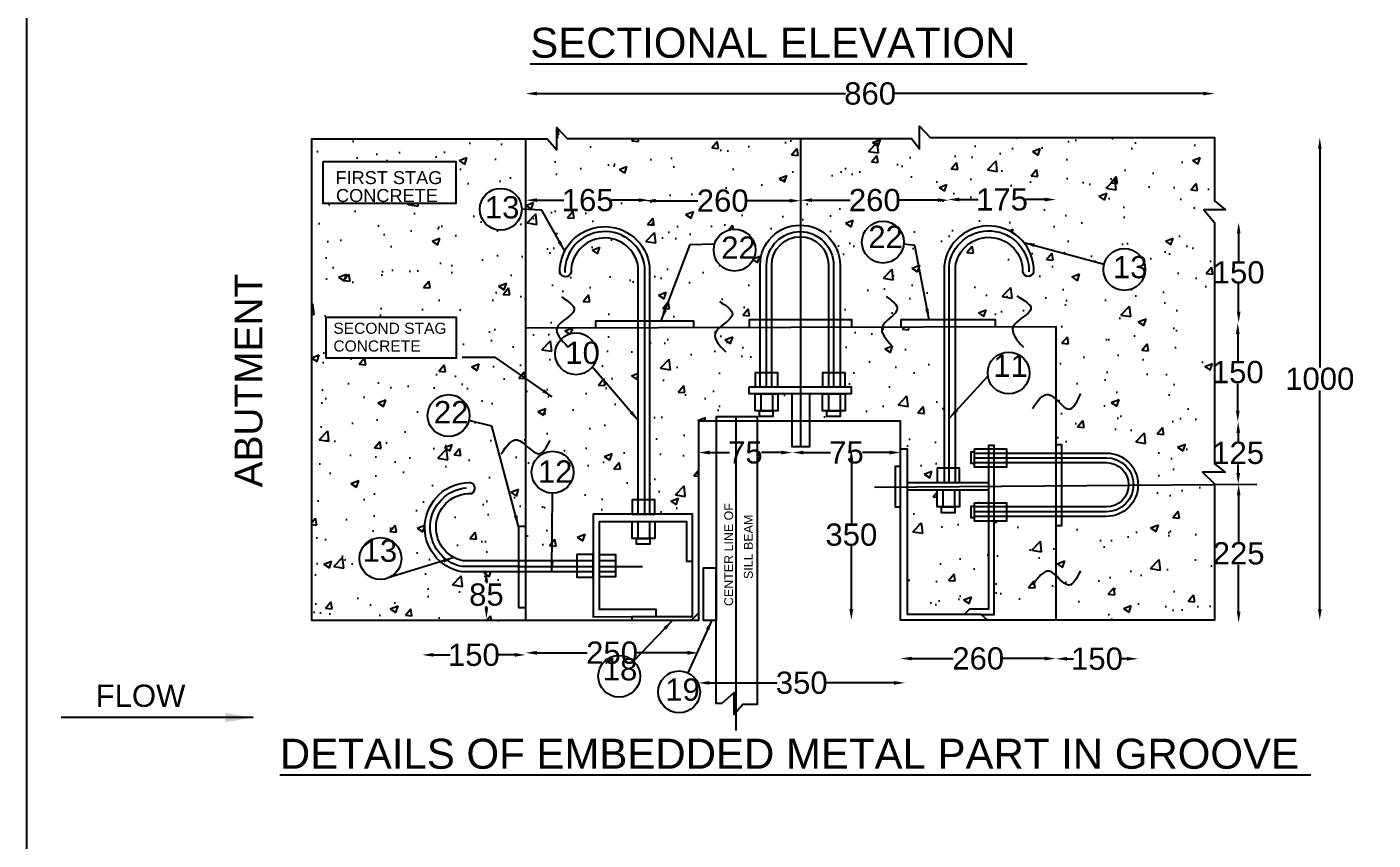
# Model space of a CAD drawing. Header units: inches. Extents: x 4075 to 8926, y 383 to 3428.
# Drawn here: x 4075 to 5284, y 1114 to 1845 of the extents above; entities that cross this region are included whole.
import ezdxf

# ---------------------------------------------------------------- set-up
doc = ezdxf.new("R2010")
doc.units = ezdxf.units.IN
doc.header["$MEASUREMENT"] = 0
doc.layers.add('DIMENSIONS', color=7, linetype='Continuous')
doc.styles.get("Standard").update_dxf_attribs({"font": 'arial.ttf', "height": 20})
doc.dimstyles.get("Standard").update_dxf_attribs({"dimtxt": 20, "dimasz": 10, "dimexe": 0.18, "dimexo": 0.0625, "dimgap": 0.09, "dimtad": 0, "dimtih": 1, "dimtoh": 1, "dimdec": 4, "dimzin": 0, "dimdsep": 46, "dimtxsty": 'Standard', "dimcen": 0.09, "dimse1": 1, "dimse2": 1, "dimadec": 0, "dimazin": 0, "dimtfac": 1, "dimtdec": 4, "dimtofl": 0, "dimtmove": 0, "dimatfit": 3, "dimfxl": 1, "dimtolj": 1, "dimtzin": 0, "dimarcsym": 0})

# ---------------------------------------------------------------- blocks, each defined once
blk = doc.blocks.new('*D44')
at = {"layer": 'Defpoints', "color": 0, "transparency": 16777216}
for p in [(5142, 1784.7), (4523, 1743.9), (5142, 1745.1)]:
    blk.add_point(p, dxfattribs=at)
at = {"layer": 'DIMENSIONS', "color": 0, "lineweight": -2, "transparency": 16777216}
for p, q in [((4533, 1784.7), (4810.3, 1784.7)), ((5132, 1784.7), (4854.7, 1784.7))]:
    blk.add_line(p, q, dxfattribs=at)
at = {"layer": 'DIMENSIONS', "color": 0, "transparency": 16777216}
for points in [[(4533, 1786.4), (4533, 1783.1), (4523, 1784.7)], [(5132, 1786.4), (5132, 1783.1), (5142, 1784.7)]]:
    blk.add_solid(points, dxfattribs=at)
at = {"layer": 'DIMENSIONS', "color": 0, "transparency": 16777216, "insert": (4832.5, 1784.7), "char_height": 20, "attachment_point": 5}
blk.add_mtext('\\A1;860', dxfattribs=at)
blk = doc.blocks.new('*D45')
at = {"layer": 'Defpoints', "color": 0, "transparency": 16777216}
for p in [(5142, 1745.1), (5142, 1311.4), (5236.5, 1311.4)]:
    blk.add_point(p, dxfattribs=at)
at = {"layer": 'DIMENSIONS', "color": 0, "lineweight": -2, "transparency": 16777216}
for p, q in [((5236.5, 1735.1), (5236.5, 1538.6)), ((5236.5, 1321.4), (5236.5, 1518))]:
    blk.add_line(p, q, dxfattribs=at)
at = {"layer": 'DIMENSIONS', "color": 0, "transparency": 16777216}
for points in [[(5234.9, 1735.1), (5238.2, 1735.1), (5236.5, 1745.1)], [(5234.9, 1321.4), (5238.2, 1321.4), (5236.5, 1311.4)]]:
    blk.add_solid(points, dxfattribs=at)
at = {"layer": 'DIMENSIONS', "color": 0, "transparency": 16777216, "insert": (5236.5, 1528.3), "char_height": 20, "attachment_point": 5}
blk.add_mtext('\\A1;1000', dxfattribs=at)
blk = doc.blocks.new('*D46')
at = {"layer": 'Defpoints', "color": 0, "transparency": 16777216}
for p in [(5142, 1669), (5142, 1578.7), (5163.6, 1578.7)]:
    blk.add_point(p, dxfattribs=at)
at = {"layer": 'DIMENSIONS', "color": 0, "lineweight": -2, "transparency": 16777216}
for p, q in [((5163.6, 1659), (5163.6, 1634.2)), ((5163.6, 1588.7), (5163.6, 1613.6))]:
    blk.add_line(p, q, dxfattribs=at)
at = {"layer": 'DIMENSIONS', "color": 0, "transparency": 16777216}
for points in [[(5162, 1659), (5165.3, 1659), (5163.6, 1669)], [(5162, 1588.7), (5165.3, 1588.7), (5163.6, 1578.7)]]:
    blk.add_solid(points, dxfattribs=at)
at = {"layer": 'DIMENSIONS', "color": 0, "transparency": 16777216, "insert": (5163.6, 1623.9), "char_height": 20, "attachment_point": 5}
blk.add_mtext('\\A1;150', dxfattribs=at)
blk = doc.blocks.new('*D47')
at = {"layer": 'Defpoints', "color": 0, "transparency": 16777216}
for p in [(5142, 1578.7), (5142, 1489.8), (5162.8, 1489.8)]:
    blk.add_point(p, dxfattribs=at)
at = {"layer": 'DIMENSIONS', "color": 0, "lineweight": -2, "transparency": 16777216}
for p, q in [((5162.8, 1568.7), (5162.8, 1544.6)), ((5162.8, 1499.8), (5162.8, 1524))]:
    blk.add_line(p, q, dxfattribs=at)
at = {"layer": 'DIMENSIONS', "color": 0, "transparency": 16777216}
for points in [[(5161.1, 1568.7), (5164.5, 1568.7), (5162.8, 1578.7)], [(5161.1, 1499.8), (5164.5, 1499.8), (5162.8, 1489.8)]]:
    blk.add_solid(points, dxfattribs=at)
at = {"layer": 'DIMENSIONS', "color": 0, "transparency": 16777216, "insert": (5162.8, 1534.3), "char_height": 20, "attachment_point": 5}
blk.add_mtext('\\A1;150', dxfattribs=at)
blk = doc.blocks.new('*D48')
at = {"layer": 'Defpoints', "color": 0, "transparency": 16777216}
for p in [(5162.8, 1489.8), (5163.2, 1433.6), (5163.2, 1433.6)]:
    blk.add_point(p, dxfattribs=at)
at = {"layer": 'DIMENSIONS', "color": 0, "lineweight": -2, "transparency": 16777216}
for p, q in [((5163.2, 1479.8), (5163.2, 1472)), ((5163.2, 1443.6), (5163.2, 1451.4))]:
    blk.add_line(p, q, dxfattribs=at)
at = {"layer": 'DIMENSIONS', "color": 0, "transparency": 16777216}
for points in [[(5161.6, 1479.8), (5164.9, 1479.8), (5163.2, 1489.8)], [(5161.6, 1443.6), (5164.9, 1443.6), (5163.2, 1433.6)]]:
    blk.add_solid(points, dxfattribs=at)
at = {"layer": 'DIMENSIONS', "color": 0, "transparency": 16777216, "insert": (5163.2, 1461.7), "char_height": 20, "attachment_point": 5}
blk.add_mtext('\\A1;125', dxfattribs=at)
blk = doc.blocks.new('*D49')
at = {"layer": 'Defpoints', "color": 0, "transparency": 16777216}
for p in [(5163.2, 1433.6), (5163.2, 1309.1), (5163.6, 1309.1)]:
    blk.add_point(p, dxfattribs=at)
at = {"layer": 'DIMENSIONS', "color": 0, "lineweight": -2, "transparency": 16777216}
for p, q in [((5163.6, 1423.6), (5163.6, 1381.7)), ((5163.6, 1319.1), (5163.6, 1361.1))]:
    blk.add_line(p, q, dxfattribs=at)
at = {"layer": 'DIMENSIONS', "color": 0, "transparency": 16777216}
for points in [[(5162, 1423.6), (5165.3, 1423.6), (5163.6, 1433.6)], [(5162, 1319.1), (5165.3, 1319.1), (5163.6, 1309.1)]]:
    blk.add_solid(points, dxfattribs=at)
at = {"layer": 'DIMENSIONS', "color": 0, "transparency": 16777216, "insert": (5163.6, 1371.4), "char_height": 20, "attachment_point": 5}
blk.add_mtext('\\A1;225', dxfattribs=at)
blk = doc.blocks.new('*D50')
at = {"layer": 'Defpoints', "color": 0, "transparency": 16777216}
for p in [(4859.8, 1311.4), (4999.4, 1311.4), (4999.4, 1276.9)]:
    blk.add_point(p, dxfattribs=at)
at = {"layer": 'DIMENSIONS', "color": 0, "lineweight": -2, "transparency": 16777216}
for p, q in [((4869.8, 1276.9), (4907.2, 1276.9)), ((4989.4, 1276.9), (4951.9, 1276.9))]:
    blk.add_line(p, q, dxfattribs=at)
at = {"layer": 'DIMENSIONS', "color": 0, "transparency": 16777216}
for points in [[(4869.8, 1278.6), (4869.8, 1275.3), (4859.8, 1276.9)], [(4989.4, 1278.6), (4989.4, 1275.3), (4999.4, 1276.9)]]:
    blk.add_solid(points, dxfattribs=at)
at = {"layer": 'DIMENSIONS', "color": 0, "transparency": 16777216, "insert": (4929.6, 1276.9), "char_height": 20, "attachment_point": 5}
blk.add_mtext('\\A1;260', dxfattribs=at)
blk = doc.blocks.new('*D51')
at = {"layer": 'Defpoints', "color": 0, "transparency": 16777216}
for p in [(4999.4, 1433.1), (5073.3, 1433.1), (4999.4, 1276.7)]:
    blk.add_point(p, dxfattribs=at)
at = {"layer": 'DIMENSIONS', "color": 0, "lineweight": -2, "transparency": 16777216}
for p, q in [((5009.4, 1276.7), (5015.1, 1276.7)), ((5063.3, 1276.7), (5057.5, 1276.7))]:
    blk.add_line(p, q, dxfattribs=at)
at = {"layer": 'DIMENSIONS', "color": 0, "transparency": 16777216}
for points in [[(5009.4, 1278.4), (5009.4, 1275.1), (4999.4, 1276.7)], [(5063.3, 1278.4), (5063.3, 1275.1), (5073.3, 1276.7)]]:
    blk.add_solid(points, dxfattribs=at)
at = {"layer": 'DIMENSIONS', "color": 0, "transparency": 16777216, "insert": (5036.3, 1276.7), "char_height": 20, "attachment_point": 5}
blk.add_mtext('\\A1;150', dxfattribs=at)
blk = doc.blocks.new('*D52')
at = {"layer": 'Defpoints', "color": 0, "transparency": 16777216}
for p in [(4866, 1465), (4815.6, 1311.4), (4859.8, 1311.4)]:
    blk.add_point(p, dxfattribs=at)
at = {"layer": 'DIMENSIONS', "color": 0, "lineweight": -2, "transparency": 16777216}
for p, q in [((4815.6, 1455), (4815.6, 1398.5)), ((4815.6, 1321.4), (4815.6, 1377.9))]:
    blk.add_line(p, q, dxfattribs=at)
at = {"layer": 'DIMENSIONS', "color": 0, "transparency": 16777216}
for points in [[(4813.9, 1455), (4817.3, 1455), (4815.6, 1465)], [(4813.9, 1321.4), (4817.3, 1321.4), (4815.6, 1311.4)]]:
    blk.add_solid(points, dxfattribs=at)
at = {"layer": 'DIMENSIONS', "color": 0, "transparency": 16777216, "insert": (4815.6, 1388.2), "char_height": 20, "attachment_point": 5}
blk.add_mtext('\\A1;350', dxfattribs=at)
blk = doc.blocks.new('*D53')
at = {"layer": 'Defpoints', "color": 0, "transparency": 16777216}
for p in [(4678, 1254.8), (4864, 1255.1), (4864, 1254.8)]:
    blk.add_point(p, dxfattribs=at)
at = {"layer": 'DIMENSIONS', "color": 0, "lineweight": -2, "transparency": 16777216}
for p, q in [((4688, 1255.1), (4748.8, 1255.1)), ((4854, 1255.1), (4793.1, 1255.1))]:
    blk.add_line(p, q, dxfattribs=at)
at = {"layer": 'DIMENSIONS', "color": 0, "transparency": 16777216}
for points in [[(4688, 1256.7), (4688, 1253.4), (4678, 1255.1)], [(4854, 1256.7), (4854, 1253.4), (4864, 1255.1)]]:
    blk.add_solid(points, dxfattribs=at)
at = {"layer": 'DIMENSIONS', "color": 0, "transparency": 16777216, "insert": (4771, 1255.1), "char_height": 20, "attachment_point": 5}
blk.add_mtext('\\A1;350', dxfattribs=at)
blk = doc.blocks.new('*D54')
at = {"layer": 'Defpoints', "color": 0, "transparency": 16777216}
for p in [(4429.9, 1311.1), (4523, 1311.1), (4523, 1280.2)]:
    blk.add_point(p, dxfattribs=at)
at = {"layer": 'DIMENSIONS', "color": 0, "lineweight": -2, "transparency": 16777216}
for p, q in [((4439.9, 1280.2), (4455.2, 1280.2)), ((4513, 1280.2), (4497.7, 1280.2))]:
    blk.add_line(p, q, dxfattribs=at)
at = {"layer": 'DIMENSIONS', "color": 0, "transparency": 16777216}
for points in [[(4439.9, 1281.9), (4439.9, 1278.6), (4429.9, 1280.2)], [(4513, 1281.9), (4513, 1278.6), (4523, 1280.2)]]:
    blk.add_solid(points, dxfattribs=at)
at = {"layer": 'DIMENSIONS', "color": 0, "transparency": 16777216, "insert": (4476.4, 1280.2), "char_height": 20, "attachment_point": 5}
blk.add_mtext('\\A1;150', dxfattribs=at)
blk = doc.blocks.new('*D55')
at = {"layer": 'Defpoints', "color": 0, "transparency": 16777216}
for p in [(4523, 1311.1), (4678.3, 1311.1), (4678.3, 1282.1)]:
    blk.add_point(p, dxfattribs=at)
at = {"layer": 'DIMENSIONS', "color": 0, "lineweight": -2, "transparency": 16777216}
for p, q in [((4533, 1282.1), (4578.3, 1282.1)), ((4668.3, 1282.1), (4622.9, 1282.1))]:
    blk.add_line(p, q, dxfattribs=at)
at = {"layer": 'DIMENSIONS', "color": 0, "transparency": 16777216}
for points in [[(4533, 1283.8), (4533, 1280.4), (4523, 1282.1)], [(4668.3, 1283.8), (4668.3, 1280.4), (4678.3, 1282.1)]]:
    blk.add_solid(points, dxfattribs=at)
at = {"layer": 'DIMENSIONS', "color": 0, "transparency": 16777216, "insert": (4600.6, 1282.1), "char_height": 20, "attachment_point": 5}
blk.add_mtext('\\A1;250', dxfattribs=at)
blk = doc.blocks.new('*D56')
at = {"layer": 'Defpoints', "color": 0, "transparency": 16777216}
for p in [(4678.3, 1480.1), (4762.6, 1480.1), (4762.6, 1462.1)]:
    blk.add_point(p, dxfattribs=at)
at = {"layer": 'DIMENSIONS', "color": 0, "lineweight": -2, "transparency": 16777216}
for p, q in [((4688.3, 1462.1), (4706, 1462.1)), ((4752.6, 1462.1), (4734.8, 1462.1))]:
    blk.add_line(p, q, dxfattribs=at)
at = {"layer": 'DIMENSIONS', "color": 0, "transparency": 16777216}
for points in [[(4688.3, 1463.8), (4688.3, 1460.4), (4678.3, 1462.1)], [(4752.6, 1463.8), (4752.6, 1460.4), (4762.6, 1462.1)]]:
    blk.add_solid(points, dxfattribs=at)
at = {"layer": 'DIMENSIONS', "color": 0, "transparency": 16777216, "insert": (4720.4, 1462.1), "char_height": 20, "attachment_point": 5}
blk.add_mtext('\\A1;75', dxfattribs=at)
blk = doc.blocks.new('*D57')
at = {"layer": 'Defpoints', "color": 0, "transparency": 16777216}
for p in [(4762.6, 1462.1), (4859.8, 1462.1), (4859.8, 1462.1)]:
    blk.add_point(p, dxfattribs=at)
at = {"layer": 'DIMENSIONS', "color": 0, "lineweight": -2, "transparency": 16777216}
for p, q in [((4772.6, 1462.1), (4796.8, 1462.1)), ((4849.8, 1462.1), (4825.6, 1462.1))]:
    blk.add_line(p, q, dxfattribs=at)
at = {"layer": 'DIMENSIONS', "color": 0, "transparency": 16777216}
for points in [[(4772.6, 1463.8), (4772.6, 1460.4), (4762.6, 1462.1)], [(4849.8, 1463.8), (4849.8, 1460.4), (4859.8, 1462.1)]]:
    blk.add_solid(points, dxfattribs=at)
at = {"layer": 'DIMENSIONS', "color": 0, "transparency": 16777216, "insert": (4811.2, 1462.1), "char_height": 20, "attachment_point": 5}
blk.add_mtext('\\A1;75', dxfattribs=at)
blk = doc.blocks.new('*D58')
at = {"layer": 'Defpoints', "color": 0, "transparency": 16777216}
for p in [(4634.4, 1688.9), (4523, 1574.3), (4634.4, 1580.6)]:
    blk.add_point(p, dxfattribs=at)
at = {"layer": 'DIMENSIONS', "color": 0, "lineweight": -2, "transparency": 16777216}
for p, q in [((4533, 1688.9), (4557.4, 1688.9)), ((4624.4, 1688.9), (4600, 1688.9))]:
    blk.add_line(p, q, dxfattribs=at)
at = {"layer": 'DIMENSIONS', "color": 0, "transparency": 16777216}
for points in [[(4533, 1690.6), (4533, 1687.3), (4523, 1688.9)], [(4624.4, 1690.6), (4624.4, 1687.3), (4634.4, 1688.9)]]:
    blk.add_solid(points, dxfattribs=at)
at = {"layer": 'DIMENSIONS', "color": 0, "transparency": 16777216, "insert": (4578.7, 1688.9), "char_height": 20, "attachment_point": 5}
blk.add_mtext('\\A1;165', dxfattribs=at)
blk = doc.blocks.new('*D59')
at = {"layer": 'Defpoints', "color": 0, "transparency": 16777216}
for p in [(4770.1, 1688.4), (4629.9, 1574.6), (4770.1, 1574.9)]:
    blk.add_point(p, dxfattribs=at)
at = {"layer": 'DIMENSIONS', "color": 0, "lineweight": -2, "transparency": 16777216}
for p, q in [((4639.9, 1688.4), (4677.7, 1688.4)), ((4760.1, 1688.4), (4722.3, 1688.4))]:
    blk.add_line(p, q, dxfattribs=at)
at = {"layer": 'DIMENSIONS', "color": 0, "transparency": 16777216}
for points in [[(4639.9, 1690.1), (4639.9, 1686.8), (4629.9, 1688.4)], [(4760.1, 1690.1), (4760.1, 1686.8), (4770.1, 1688.4)]]:
    blk.add_solid(points, dxfattribs=at)
at = {"layer": 'DIMENSIONS', "color": 0, "transparency": 16777216, "insert": (4700, 1688.4), "char_height": 20, "attachment_point": 5}
blk.add_mtext('\\A1;260', dxfattribs=at)
blk = doc.blocks.new('*D60')
at = {"layer": 'Defpoints', "color": 0, "transparency": 16777216}
for p in [(4903.4, 1688.9), (4770.1, 1574.9), (4903.4, 1574.9)]:
    blk.add_point(p, dxfattribs=at)
at = {"layer": 'DIMENSIONS', "color": 0, "lineweight": -2, "transparency": 16777216}
for p, q in [((4780.1, 1688.9), (4814.4, 1688.9)), ((4893.4, 1688.9), (4859.1, 1688.9))]:
    blk.add_line(p, q, dxfattribs=at)
at = {"layer": 'DIMENSIONS', "color": 0, "transparency": 16777216}
for points in [[(4780.1, 1690.6), (4780.1, 1687.3), (4770.1, 1688.9)], [(4893.4, 1690.6), (4893.4, 1687.3), (4903.4, 1688.9)]]:
    blk.add_solid(points, dxfattribs=at)
at = {"layer": 'DIMENSIONS', "color": 0, "transparency": 16777216, "insert": (4836.7, 1688.9), "char_height": 20, "attachment_point": 5}
blk.add_mtext('\\A1;260', dxfattribs=at)
blk = doc.blocks.new('*D61')
at = {"layer": 'Defpoints', "color": 0, "transparency": 16777216}
for p in [(4999.4, 1689.5), (4902.5, 1581.3), (4999.4, 1575.4)]:
    blk.add_point(p, dxfattribs=at)
at = {"layer": 'DIMENSIONS', "color": 0, "lineweight": -2, "transparency": 16777216}
for p, q in [((4912.5, 1689.5), (4929.6, 1689.5)), ((4989.4, 1689.5), (4972.3, 1689.5))]:
    blk.add_line(p, q, dxfattribs=at)
at = {"layer": 'DIMENSIONS', "color": 0, "transparency": 16777216}
for points in [[(4912.5, 1691.2), (4912.5, 1687.8), (4902.5, 1689.5)], [(4989.4, 1691.2), (4989.4, 1687.8), (4999.4, 1689.5)]]:
    blk.add_solid(points, dxfattribs=at)
at = {"layer": 'DIMENSIONS', "color": 0, "transparency": 16777216, "insert": (4951, 1689.5), "char_height": 20, "attachment_point": 5}
blk.add_mtext('\\A1;175', dxfattribs=at)
blk = doc.blocks.new('*D90')
at = {"layer": 'Defpoints', "color": 0, "transparency": 16777216}
for p in [(4497, 1355.6), (4487.7, 1312.9), (4497, 1312.9)]:
    blk.add_point(p, dxfattribs=at)
at = {"layer": 'DIMENSIONS', "color": 0, "lineweight": -2, "transparency": 16777216}
for p, q in [((4487.7, 1345.6), (4487.7, 1344.6)), ((4487.7, 1322.9), (4487.7, 1324))]:
    blk.add_line(p, q, dxfattribs=at)
at = {"layer": 'DIMENSIONS', "color": 0, "transparency": 16777216}
for points in [[(4486, 1345.6), (4489.3, 1345.6), (4487.7, 1355.6)], [(4486, 1322.9), (4489.3, 1322.9), (4487.7, 1312.9)]]:
    blk.add_solid(points, dxfattribs=at)
at = {"layer": 'DIMENSIONS', "color": 0, "transparency": 16777216, "insert": (4487.7, 1334.3), "char_height": 20, "attachment_point": 5}
blk.add_mtext('\\A1;85', dxfattribs=at)

msp = doc.modelspace()

# ---------------------------------------------------------------- hatches: boundary and pattern name
at = {"layer": 'DIMENSIONS'}
h = msp.add_hatch(dxfattribs=at)
h.set_pattern_fill('AR-CONC', color=0, scale=10, style=0)
h.set_pattern_definition([(50, (0, 0), (71.726, -6.2752), [7.5, -82.5]), (355, (0, 0), (-13.8751, 75.2192), [6, -66]), (100.4514, (5.98, -0.52), (57.8509, 68.94395), [6.374, -70.1142]), (46.1842, (0, 20), (106.7241, -16.5519), [11.25, -123.75]), (96.6356, (8.89, 18.62), (93.4663, 97.4118), [9.561, -105.1713]), (351.1842, (0, 20), (93.4662, 97.4119), [9, -99]), (21, (10, 15), (59.6907, -40.2619), [7.5, -82.5]), (326, (10, 15), (24.3315, 72.515), [6, -66]), (71.4514, (14.974, 11.645), (84.0223, 32.25305), [6.374, -70.1142]), (37.5, (0, 0), (1.21599, 33.28939), [0, -65.2, 0, -67, 0, -66.25]), (7.5, (0, 0), (26.30695, 39.44117), [0, -38.2, 0, -63.7, 0, -25.25]), (327.5, (-22.3, 0), (53.38224, -2.25549), [0, -25, 0, -78, 0, -103.5]), (317.5, (-32.3, 0), (58.3186, 10.0105), [0, -32.5, 0, -51.8, 0, -73.5])])
edge = h.paths.add_edge_path()
edge.add_line((4624.18942, 1574.56209), (4551.24155, 1574.39204))
edge.add_spline(control_points=[(4551.24155, 1574.39204), (4549.91843, 1571.13196), (4551.70305, 1567.58178), (4554.68383, 1563.91995)], knot_values=[38.6991976991, 38.6991976991, 38.6991976991, 38.6991976991, 51.053851467, 51.053851467, 51.053851467, 51.053851467], degree=3, periodic=0)
edge.add_arc((4568.21056, 1550.8544), 18.80641, 0, 135.99354189, ccw=False)
edge.add_arc((4568.21056, 1550.8544), 18.80641, -180, 0, ccw=False)
edge.add_arc((4568.21056, 1550.8544), 18.80641, 135.99354189, 180, ccw=False)
edge.add_spline(control_points=[(4554.68383, 1563.91995), (4551.70305, 1567.58178), (4549.91843, 1571.13196), (4551.24155, 1574.39204)], knot_values=[38.6991976991, 38.6991976991, 38.6991976991, 38.6991976991, 51.053851467, 51.053851467, 51.053851467, 51.053851467], degree=3, periodic=0)
edge.add_line((4551.24155, 1574.39204), (4522.97773, 1574.32616))
edge.add_line((4522.97773, 1574.32616), (4522.97773, 1364.89212))
edge.add_line((4522.97773, 1364.89212), (4569.03084, 1364.89212))
edge.add_line((4569.03084, 1364.89212), (4569.03084, 1370.5608))
edge.add_line((4569.03084, 1370.5608), (4583.56674, 1370.5608))
edge.add_line((4583.56674, 1370.5608), (4583.56674, 1406.85442))
edge.add_line((4583.56674, 1406.85442), (4618.72482, 1406.85442))
edge.add_line((4618.72482, 1406.85442), (4618.72482, 1419.64647))
edge.add_line((4618.72482, 1419.64647), (4624.18942, 1419.64647))
edge.add_line((4624.18942, 1419.64647), (4624.18942, 1574.56209))
h.paths.add_polyline_path([(4565.9206, 1444.39239, -1), (4528.30779, 1444.39239, -1)], flags=16)
h.paths.add_polyline_path([(4729.23657, 1514.92769), (4723.67101, 1514.92769), (4723.67101, 1521.02061), (4729.23657, 1521.02061), (4729.23657, 1533.81266), (4733.63711, 1533.81266), (4733.63711, 1574.81721), (4634.37382, 1574.58583), (4634.37382, 1419.64647), (4638.91343, 1419.64647), (4638.91343, 1406.85442), (4672.87276, 1406.85442), (4672.87276, 1314.86297), (4618.70678, 1314.86297), (4618.70678, 1311.08836), (4678.25626, 1311.08836), (4678.25626, 1490.4432), (4694.33561, 1490.4432), (4694.33561, 1494.54492), (4731.07801, 1494.54492), (4731.07801, 1490.4432), (4761.98728, 1490.4432), (4761.98728, 1514.92769), (4749.42517, 1514.92769), (4749.42517, 1499.57172), (4745.09904, 1499.57172), (4745.09904, 1494.38371), (4733.13007, 1494.38371), (4733.13007, 1499.57172), (4729.23657, 1499.57172)])
h.paths.add_polyline_path([(4733.63711, 1630.55539, -0.4186940266), (4770.11454, 1666.47991), (4770.11454, 1744.30424), (4560.25764, 1744.30424), (4551.06778, 1754.14079), (4551.06778, 1734.18984), (4542.33226, 1743.93695), (4522.97773, 1743.93695), (4522.97773, 1574.32616), (4586.0847, 1574.47326), (4586.0847, 1580.63068), (4624.18942, 1580.63068), (4624.18942, 1628.33895, 0.951924046), (4563.81514, 1623.96368, -0.7387626273), (4553.63346, 1623.72852, -0.959777239), (4634.37382, 1628.91392), (4634.37382, 1580.63068), (4673.70254, 1580.63068), (4673.71642, 1574.67753), (4723.97202, 1574.79468), (4723.97202, 1581.58669), (4733.63711, 1581.58669)])
h.paths.add_polyline_path([(4691.90371, 1644.0824, -1), (4729.51653, 1644.0824, -1)], flags=16)
h.paths.add_polyline_path([(4898.90226, 1629.56011, -0.959777239), (4979.64262, 1624.37471, -0.7387626273), (4969.46094, 1624.60987, 0.951924046), (4909.08666, 1628.98514), (4909.08666, 1581.27687), (4944.99593, 1581.27687), (4944.99593, 1575.30989), (4999.36805, 1575.43664), (4999.36805, 1469.18512), (5004.49974, 1469.18512), (5004.49974, 1461.57526), (5044.83264, 1461.57526, -0.4160999241), (5073.28737, 1432.9368), (5141.87616, 1433.46467), (5141.87616, 1434.12598), (5131.20159, 1444.55393), (5151.59122, 1444.55393), (5142.04313, 1451.98537), (5142.04313, 1669.00224), (5132.38161, 1680.19303), (5151.85643, 1680.19303), (5142.04313, 1688.2212), (5142.04313, 1745.14216), (4886.55677, 1745.14216), (4876.7206, 1755.32305), (4876.7206, 1734.96125), (4869.78258, 1744.30424), (4770.11454, 1744.30424), (4770.11454, 1666.47991, -0.4097472482), (4805.49453, 1630.55539), (4805.49453, 1581.58669), (4815.68542, 1581.58669), (4815.70076, 1575.0085), (4860.10533, 1575.11201), (4860.09096, 1581.27687), (4898.90226, 1581.27687)])
h.paths.add_polyline_path([(4825.13058, 1651.21497, -1), (4862.74339, 1651.21497, -1)], flags=16)
h.paths.add_polyline_path([(5042.10182, 1626.64904, -1), (5079.71463, 1626.64904, -1)], flags=16)
h.paths.add_polyline_path([(4898.90226, 1575.20245), (4805.49453, 1574.98471), (4805.49453, 1533.81266), (4809.9781, 1533.81266), (4809.9781, 1521.02061), (4815.53764, 1521.02061), (4815.53764, 1514.92769), (4809.9781, 1514.92769), (4809.9781, 1499.57172), (4805.65196, 1499.57172), (4805.65196, 1494.38371), (4793.683, 1494.38371), (4793.683, 1499.57172), (4789.7895, 1499.57172), (4789.7895, 1514.92769), (4778.24179, 1514.92769), (4778.24179, 1490.4432), (4859.77048, 1490.4432), (4859.77048, 1465.03182), (4866.02184, 1465.03182), (4866.02184, 1435.25181), (4892.60752, 1435.25181), (4892.60752, 1448.04386), (4898.90226, 1448.04386)], flags=17)
h.paths.add_polyline_path([(4938.70651, 1400.28706), (4926.36293, 1400.28706), (4926.36293, 1403.84152), (4923.05143, 1403.84152), (4923.05143, 1413.64695), (4926.36293, 1413.64695), (4926.36293, 1416.83372), (4938.70651, 1416.83372), (4938.70651, 1428.5717), (4912.79612, 1428.5717), (4912.79612, 1413.21574), (4908.46998, 1413.21574), (4908.46998, 1408.02772), (4896.50102, 1408.02772), (4896.50102, 1413.21574), (4892.60752, 1413.21574), (4892.60752, 1428.5717), (4866.02184, 1428.5717), (4866.02184, 1316.60332), (4916.97525, 1316.60332), (4921.83378, 1321.46498), (4938.70651, 1321.46498)])
h.paths.add_polyline_path([(4999.36805, 1404.66463), (4955.06227, 1404.66463), (4955.06227, 1400.28706), (4943.83082, 1400.28706), (4943.83082, 1316.60332), (4932.31645, 1316.60332), (4938.09015, 1311.37391), (4999.36805, 1311.37391)])
h.paths.add_polyline_path([(5141.87616, 1433.46467), (5073.28737, 1432.9368, -0.4123297135), (5044.83264, 1404.66463), (5004.49974, 1404.66463), (5004.49974, 1396.14181), (4999.36805, 1396.14181), (4999.36805, 1311.37391), (5141.87616, 1311.37391)])
h.paths.add_polyline_path([(4553.46646, 1536.31663), (4594.75568, 1536.31663), (4594.75568, 1566.95101), (4553.46646, 1566.95101)], flags=24)
h.paths.add_polyline_path([(4528.9095, 1430.01923), (4570.02819, 1430.01923), (4570.02819, 1460.14201), (4528.9095, 1460.14201)], flags=24)
h.paths.add_polyline_path([(4552.44794, 1704.13413), (4604.9036, 1704.13413), (4604.9036, 1673.71121), (4552.44794, 1673.71121)], flags=24)
h.paths.add_polyline_path([(4672.78798, 1703.65556), (4727.2491, 1703.65556), (4727.2491, 1673.23264), (4672.78798, 1673.23264)], flags=24)
h.paths.add_polyline_path([(4693.67616, 1631.27623), (4734.79485, 1631.27623), (4734.79485, 1661.39901), (4693.67616, 1661.39901)], flags=24)
h.paths.add_polyline_path([(5136.6909, 1549.48651), (5188.92828, 1549.48651), (5188.92828, 1519.06359), (5136.6909, 1519.06359)], flags=9)
h.paths.add_polyline_path([(5137.01441, 1476.94876), (5189.47007, 1476.94876), (5189.47007, 1446.52584), (5137.01441, 1446.52584)], flags=9)
h.paths.add_polyline_path([(4809.50348, 1704.15897), (4863.9646, 1704.15897), (4863.9646, 1673.73605), (4809.50348, 1673.73605)], flags=24)
h.paths.add_polyline_path([(4924.72792, 1704.69647), (4977.18358, 1704.69647), (4977.18358, 1674.27355), (4924.72792, 1674.27355)], flags=24)
h.paths.add_polyline_path([(5045.51165, 1613.31493), (5086.80769, 1613.31493), (5086.80769, 1643.96977), (5045.51165, 1643.96977)], flags=24)
h.paths.add_polyline_path([(4825.79942, 1640.98579), (4866.91811, 1640.98579), (4866.91811, 1671.10857), (4825.79942, 1671.10857)], flags=24)
h.paths.add_polyline_path([(5136.30322, 1386.59203), (5190.98262, 1386.59203), (5190.98262, 1356.16911), (5136.30322, 1356.16911)], flags=9)
h = msp.add_hatch(dxfattribs=at)
h.set_pattern_fill('AR-CONC', color=0, scale=10, style=0)
h.paths.add_polyline_path([(4522.97773, 1743.93695), (4330.71046, 1743.93695), (4330.71046, 1311.08836), (4522.97773, 1311.08836), (4522.97773, 1322.72504), (4516.50949, 1322.72504), (4516.50949, 1354.8252), (4465.49432, 1354.8252, -0.9049469391), (4472.01414, 1435.05777, -0.8399101482), (4474.23709, 1425.29315, 0.9180047475), (4466.4931, 1364.89212), (4516.50949, 1364.89212), (4516.50949, 1395.72378), (4522.97773, 1395.72378)])
h.paths.add_polyline_path([(4434.84505, 1495.33923, -1), (4472.45786, 1495.33923, -1)], flags=16)
h.paths.add_polyline_path([(4411.28902, 1366.82833, -1), (4373.67621, 1366.82833, -1)], flags=16)
h.paths.add_polyline_path([(4343.72135, 1547.00305), (4343.72135, 1583.68137), (4460.41732, 1583.68137), (4460.41732, 1547.00305)], flags=16)
h.paths.add_polyline_path([(4481.75367, 1680.76454, -1), (4519.36648, 1680.76454, -1)], flags=16)
h.paths.add_polyline_path([(4341.08237, 1685.81349), (4341.08237, 1723.80362), (4460.1235, 1723.80362), (4460.1235, 1685.81349)], flags=16)
h.paths.add_polyline_path([(4468.24659, 1349.48236), (4507.07333, 1349.48236), (4507.07333, 1319.05944), (4468.24659, 1319.05944)], flags=24)
h.paths.add_polyline_path([(4481.15402, 1667.08185), (4522.45006, 1667.08185), (4522.45006, 1697.73669), (4481.15402, 1697.73669)], flags=24)
h.paths.add_polyline_path([(4435.47438, 1483.3811), (4476.59307, 1483.3811), (4476.59307, 1513.50388), (4435.47438, 1513.50388)], flags=24)
h.paths.add_polyline_path([(4371.32706, 1358.41995), (4412.62311, 1358.41995), (4412.62311, 1389.0748), (4371.32706, 1389.0748)], flags=24)
h.paths.add_polyline_path([(4347.59303, 1550.09654), (4431.15715, 1550.09654), (4431.15715, 1565.61837), (4347.59303, 1565.61837)], flags=8)
h.paths.add_polyline_path([(4347.59303, 1566.03756), (4454.45183, 1566.03756), (4454.45183, 1581.55939), (4347.59303, 1581.55939)], flags=8)
h.paths.add_polyline_path([(4349.5449, 1684.06015), (4447.07653, 1684.06015), (4447.07653, 1702.1764), (4349.5449, 1702.1764)], flags=24)
h.paths.add_polyline_path([(4349.04457, 1700.13694), (4451.10227, 1700.13694), (4451.10227, 1718.24125), (4349.04457, 1718.24125)], flags=8)

# ---------------------------------------------------------------- linework, layer by layer
at = {"color": 0}
for points in [[(4331.19229, 1743.93695), (4542.33226, 1743.93695), (4551.06778, 1734.18984), (4551.06778, 1754.14079), (4560.25764, 1744.30424), (4869.78258, 1744.30424), (4876.7206, 1734.96125), (4876.7206, 1755.32305), (4886.55677, 1745.14216), (5142.04313, 1745.14216), (5142.04313, 1688.2212), (5151.85643, 1680.19303), (5132.38161, 1680.19303), (5142.04313, 1669.00224), (5142.04313, 1451.98537), (5151.59122, 1444.55393), (5131.20159, 1444.55393), (5141.87616, 1434.12598), (5141.87616, 1311.37391), (4859.77048, 1311.37391), (4859.77048, 1490.4432), (4678.25626, 1490.4432), (4678.25626, 1311.08836), (4330.71046, 1311.08836), (4330.71046, 1743.93695), (4331.19229, 1743.93695)], [(4522.97773, 1311.08836), (4522.97773, 1743.93695)], [(4522.97773, 1574.32616), (4999.36805, 1575.43664), (4999.36805, 1311.37391)], [(4586.0847, 1574.47326), (4586.0847, 1580.63068), (4673.70254, 1580.63068), (4673.71642, 1574.67753)], [(4723.97202, 1574.79468), (4723.97202, 1581.58669), (4815.68542, 1581.58669), (4815.70076, 1575.0085)], [(4944.99593, 1575.30989), (4944.99593, 1581.27687), (4860.09096, 1581.27687), (4860.10533, 1575.11201)], [(4734.70117, 1499.57172), (4734.70117, 1514.92769)], [(4744.88557, 1514.92769), (4744.88557, 1499.57172)], [(4795.2541, 1499.57172), (4795.2541, 1514.92769)], [(4805.43849, 1514.92769), (4805.43849, 1499.57172)], [(4694.33561, 1480.01651), (4694.33561, 1494.54492), (4731.07801, 1494.54492), (4731.07801, 1235.68191), (4717.95287, 1235.68191), (4710.35645, 1226.62104), (4710.35645, 1246.33454), (4699.08431, 1236.53901), (4694.18341, 1236.53901), (4694.33561, 1480.01651)], [(4712.0854, 1212.16636), (4712.0854, 1494.54492)], [(4938.09015, 1311.37391), (4932.31645, 1316.60332), (4866.02184, 1316.60332), (4866.02184, 1465.03182), (4859.77048, 1465.03182)], [(4932.31645, 1316.60332), (4943.83082, 1316.60332), (4943.83082, 1468.52636), (4938.70651, 1468.52636), (4938.70651, 1321.46498), (4921.83378, 1321.46498), (4916.97525, 1316.60332)], [(4999.36805, 1469.18512), (5004.49974, 1469.18512), (5004.49974, 1396.14181), (4999.36805, 1396.14181)], [(4859.77048, 1449.57555), (4854.93057, 1449.57555), (4854.93057, 1413.37535), (4859.77048, 1413.37535)], [(4836.27008, 1431.11268), (5179.83129, 1433.75678)], [(4866.02184, 1435.25181), (4912.79612, 1435.25181), (4938.70651, 1435.25181)], [(4866.02184, 1428.5717), (4892.60752, 1428.5717)], [(4898.07212, 1413.21574), (4898.07212, 1428.5717)], [(4908.25651, 1428.5717), (4908.25651, 1413.21574)], [(4912.79612, 1428.5717), (4938.70651, 1428.5717)], [(4618.70678, 1311.08836), (4618.70678, 1314.86297), (4672.87276, 1314.86297), (4672.87276, 1406.85442), (4583.56674, 1406.85442), (4583.56674, 1314.4754), (4618.70678, 1314.86297)], [(4522.97773, 1395.72378), (4516.50949, 1395.72378), (4516.50949, 1322.72504), (4522.97773, 1322.72504)], [(4640.08806, 1314.86297), (4640.08806, 1321.11838), (4589.18652, 1321.11838), (4589.18652, 1400.17431), (4667.34438, 1400.17431), (4667.34438, 1364.61576), (4672.87276, 1364.61576)], [(4624.18942, 1384.81834), (4624.18942, 1400.17431)], [(4634.37382, 1400.17431), (4634.37382, 1384.81834)], [(4516.50949, 1359.62638), (4583.56674, 1359.62638)], [(4603.66463, 1364.89212), (4589.18652, 1364.89212)], [(4589.18652, 1359.62638), (4627.93958, 1359.62638)], [(4603.66463, 1354.8252), (4589.18652, 1354.8252)]]:
    msp.add_lwpolyline(points, dxfattribs=at)
for points in [[(4341.08237, 1723.80362), (4460.1235, 1723.80362), (4460.1235, 1685.81349), (4341.08237, 1685.81349)], [(4343.72135, 1583.68137), (4460.41732, 1583.68137), (4460.41732, 1547.00305), (4343.72135, 1547.00305)], [(4729.23657, 1521.02061), (4749.42517, 1521.02061), (4749.42517, 1533.81266), (4729.23657, 1533.81266)], [(4789.7895, 1521.02061), (4809.9781, 1521.02061), (4809.9781, 1533.81266), (4789.7895, 1533.81266)], [(4723.67101, 1521.02061), (4815.53764, 1521.02061), (4815.53764, 1514.92769), (4723.67101, 1514.92769)], [(4729.23657, 1514.92769), (4749.42517, 1514.92769), (4749.42517, 1499.57172), (4729.23657, 1499.57172)], [(4789.7895, 1514.92769), (4809.9781, 1514.92769), (4809.9781, 1499.57172), (4789.7895, 1499.57172)], [(4733.13007, 1499.57172), (4745.09904, 1499.57172), (4745.09904, 1494.38371), (4733.13007, 1494.38371)], [(4793.683, 1499.57172), (4805.65196, 1499.57172), (4805.65196, 1494.38371), (4793.683, 1494.38371)], [(4926.36293, 1465.5489), (4955.06227, 1465.5489), (4955.06227, 1449.00224), (4926.36293, 1449.00224)], [(4926.36293, 1462.36213), (4923.05143, 1462.36213), (4923.05143, 1452.5567), (4926.36293, 1452.5567)], [(4892.60752, 1435.25181), (4912.79612, 1435.25181), (4912.79612, 1448.04386), (4892.60752, 1448.04386)], [(4892.60752, 1428.5717), (4912.79612, 1428.5717), (4912.79612, 1413.21574), (4892.60752, 1413.21574)], [(4618.72482, 1406.85442), (4638.91343, 1406.85442), (4638.91343, 1419.64647), (4618.72482, 1419.64647)], [(4926.36293, 1416.83372), (4955.06227, 1416.83372), (4955.06227, 1400.28706), (4926.36293, 1400.28706)], [(4896.50102, 1413.21574), (4908.46998, 1413.21574), (4908.46998, 1408.02772), (4896.50102, 1408.02772)], [(4926.36293, 1413.64695), (4923.05143, 1413.64695), (4923.05143, 1403.84152), (4926.36293, 1403.84152)], [(4618.72482, 1400.17431), (4638.91343, 1400.17431), (4638.91343, 1384.81834), (4618.72482, 1384.81834)], [(4622.61833, 1384.81834), (4634.58729, 1384.81834), (4634.58729, 1379.63033), (4622.61833, 1379.63033)], [(4583.56674, 1370.5608), (4569.03084, 1370.5608), (4569.03084, 1349.98385), (4583.56674, 1349.98385)], [(4589.18652, 1370.5608), (4603.66463, 1370.5608), (4603.66463, 1350.30042), (4589.18652, 1350.30042)], [(4694.23001, 1311.08836), (4682.69646, 1311.08836), (4682.69646, 1358.50735), (4694.23001, 1358.50735)]]:
    msp.add_lwpolyline(points, close=True, dxfattribs=at)
for points in [[(4624.18942, 1406.85442), (4624.18942, 1628.33895, 0.951924046), (4563.81514, 1623.96368, -0.7387626273), (4553.63346, 1623.72852, -0.959777239), (4634.37382, 1628.91392), (4634.37382, 1406.85442)], [(4629.92254, 1406.85442), (4629.92254, 1628.67278, 0.9567496525), (4558.08355, 1623.8313, 0.9567496525)], [(4733.63711, 1521.02061), (4733.63711, 1630.55539, -1), (4805.49453, 1630.55539), (4805.49453, 1521.02061)], [(4739.47229, 1521.02061), (4739.47229, 1630.55539, -1), (4799.65934, 1630.55539), (4799.65934, 1521.02061)], [(4909.08666, 1435.25181), (4909.08666, 1628.98514, -0.951924046), (4969.46094, 1624.60987, 0.7387626273), (4979.64262, 1624.37471, 0.959777239), (4898.90226, 1629.56011), (4898.90226, 1435.25181)], [(4903.35354, 1435.25181), (4903.35354, 1629.31897, -0.9567496525), (4975.19253, 1624.47749, -0.9567496525)], [(4744.03388, 1521.02061), (4744.03388, 1630.55539, -1), (4795.09776, 1630.55539), (4795.09776, 1521.02061)], [(4926.36293, 1461.57526), (5044.83264, 1461.57526, -1), (5044.83264, 1404.66463), (4926.36293, 1404.66463)], [(4926.36293, 1457.44689), (5044.83264, 1457.44689, -1), (5044.83264, 1408.79299), (4926.36293, 1408.79299)], [(4926.36293, 1453.04449), (5044.83264, 1453.04449, -1), (5044.83264, 1413.19539), (4926.36293, 1413.19539)], [(4583.56674, 1354.8252), (4465.49432, 1354.8252, -0.9090889429), (4472.38179, 1435.06295)], [(4516.50949, 1359.62638), (4465.95287, 1359.62638, -0.8673908651), (4469.84123, 1430.45062, -0.8673908651)], [(4583.56674, 1364.89212), (4466.4931, 1364.89212, -0.9180047475), (4474.23709, 1425.29315, 0.8095243577), (4472.38179, 1435.06295)]]:
    msp.add_lwpolyline(points, format="xyb", dxfattribs=at)
for centre in [(4500.56007, 1680.76454), (4843.93698, 1651.21497), (4710.71012, 1644.0824), (5060.90822, 1626.64904), (4568.21056, 1550.8544), (4956.9097, 1533.58613), (4453.65145, 1495.33923), (4547.11419, 1444.39239), (4392.48262, 1366.82833), (4606.98577, 1261.02373), (4660.8624, 1246.95448)]:
    msp.add_circle(centre, 18.80641, dxfattribs=at)
for points in [[(4555.09401, 1602.15554), (4566.64748, 1590.31345), (4551.24155, 1574.39204), (4561.21637, 1556.95824)], [(4697.06706, 1597.9255), (4708.7441, 1586.36819), (4693.24958, 1569.20054), (4702.7933, 1552.70613)], [(4847.00516, 1602.39167), (4856.84517, 1591.28325), (4843.36199, 1575.07298), (4852.10738, 1557.95802)], [(4964.35652, 1602.97242), (4976.98536, 1591.22213), (4961.01669, 1575.34724), (4970.16288, 1556.84163)], [(4978.31373, 1501.80822), (4992.86579, 1514.18499), (5011.13332, 1501.08625), (5021.86674, 1515.31953)], [(4500.94441, 1460.85532), (4515.26076, 1473.4518), (4534.86788, 1461.01083), (4544.98268, 1472.98525)], [(5021.38197, 1355.51763), (5010.80357, 1342.85266), (4993.62674, 1355.41297), (4978.64943, 1342.95732)]]:
    msp.add_spline(points, degree=3, dxfattribs=at)
at = {"layer": 'DIMENSIONS', "color": 0}
msp.add_lwpolyline([(8876.36156, 382.89733), (4074.81233, 382.89733), (4074.81233, 3427.74075), (8876.36156, 3427.74075)], close=True, dxfattribs=at)
for points in [[(4770.11454, 1467.55884), (4770.11454, 1744.30424)], [(4761.98728, 1514.92769), (4761.98728, 1467.55884), (4778.24179, 1467.55884), (4778.24179, 1514.92769)]]:
    msp.add_lwpolyline(points, dxfattribs=at)

# ---------------------------------------------------------------- texts
at = {"color": 0}
for s, height, p in [('%%USECTIONAL ELEVATION ', 27, (4527.06899, 1816.958)), ('FIRST STAG', 11.671472, (4352.06195, 1703.35336)), ('CONCRETE', 11.671472, (4352.56428, 1687.27856)), ('SECOND STAG', 10, (4350.18, 1568.79506)), ('CONCRETE', 10, (4350.18, 1552.85404)), ('FLOW ', 20, (4136.54528, 1233.52582)), ('%%UDETAILS OF EMBEDDED METAL PART IN GROOVE ', 27, (4302.0845, 1177.88643))]:
    msp.add_text(s, height=height, dxfattribs=at).set_placement(p)
msp.add_text('ABUTMENT ', height=25, rotation=90, dxfattribs=at).set_placement((4286.35825, 1430.77233))
at = {"layer": 'DIMENSIONS', "color": 0}
for s, p in [('13', (4486.26316, 1672.5457)), ('22', (4830.81989, 1646.00625)), ('22', (4698.69662, 1636.29669)), ('13', (5050.62079, 1618.77878)), ('10', (4558.57219, 1541.76342)), ('11', (4943.10873, 1530.09818)), ('22', (4440.49484, 1488.40156)), ('12', (4533.92996, 1435.03969)), ('13', (4376.4362, 1363.8838)), ('18', (4592.23642, 1257.34871)), ('19', (4648.39387, 1239.04667))]:
    msp.add_text(s, height=20, dxfattribs=at).set_placement(p)
for s, p in [('CENTER LINE OF ', (4709.37643, 1324.14102)), ('SILL BEAM', (4727.06161, 1348.44463))]:
    msp.add_text(s, height=8, rotation=90, dxfattribs=at).set_placement(p)

# ---------------------------------------------------------------- dimensions: what is measured, and where the dimension line sits
for base, p1, p2, text, picture, middle in [((5142.04313, 1784.73277), (4522.97773, 1743.93695), (5142.04313, 1745.14216), '860', '*D44', (4832.51043, 1784.73277)), ((4634.37382, 1688.92267), (4522.97773, 1574.32616), (4634.37382, 1580.63068), '165', '*D58', (4578.67577, 1688.92267)), ((4770.11454, 1688.4441), (4629.92254, 1574.57545), (4770.11454, 1574.90224), '260', '*D59', (4700.01854, 1688.4441)), ((4903.35354, 1688.94751), (4770.11454, 1574.90224), (4903.35354, 1574.90224), '260', '*D60', (4836.73404, 1688.94751)), ((4999.36805, 1689.48501), (4902.54344, 1581.27687), (4999.36805, 1575.43664), '175', '*D61', (4950.95575, 1689.48501)), ((4762.60835, 1462.09371), (4678.25626, 1480.09779), (4762.60835, 1480.09779), '75', '*D56', (4720.4323, 1462.09371)), ((4859.77048, 1462.09371), (4762.60835, 1462.09371), (4859.77048, 1462.09371), '75', '*D57', (4811.18942, 1462.09371)), ((4999.36805, 1276.73306), (5073.28796, 1433.11994), (4999.36805, 1433.11994), '150', '*D51', (5036.328, 1276.73306)), ((4522.97773, 1280.24391), (4429.9089, 1311.08836), (4522.97773, 1311.08836), '150', '*D54', (4476.44331, 1280.24391)), ((4678.25626, 1282.08509), (4522.97773, 1311.08836), (4678.25626, 1311.08836), '250', '*D55', (4600.61699, 1282.08509)), ((4999.36805, 1276.92349), (4859.77048, 1311.37391), (4999.36805, 1311.37391), '260', '*D50', (4929.56927, 1276.92349)), ((4863.96837, 1255.08287), (4677.95278, 1254.80303), (4863.96837, 1254.80303), '350', '*D53', (4770.96057, 1255.08287))]:
    dim = msp.add_linear_dim(base=base, p1=p1, p2=p2, text=text, dimstyle='Standard', dxfattribs=at)
    dim.commit()
    dim.dimension.update_dxf_attribs({"geometry": picture, "text_midpoint": middle})
for base, p1, p2, text, picture, middle in [((5236.53788, 1311.37391), (5142.04313, 1745.14216), (5142.04313, 1311.37391), '1000', '*D45', (5236.53788, 1528.25803)), ((5163.64292, 1578.70461), (5142.04313, 1669.00224), (5142.04313, 1578.70461), '150', '*D46', (5163.64292, 1623.85342)), ((5162.80959, 1489.84549), (5142.04313, 1578.70461), (5142.04313, 1489.84549), '150', '*D47', (5162.80959, 1534.27505)), ((5163.24224, 1433.62911), (5162.80959, 1489.84549), (5163.24224, 1433.62911), '125', '*D48', (5163.24224, 1461.7373)), ((4815.59968, 1311.37391), (4866.02184, 1465.03182), (4859.77048, 1311.37391), '350', '*D52', (4815.59968, 1388.20286)), ((5163.64292, 1309.13202), (5163.24224, 1433.62911), (5163.24224, 1309.13202), '225', '*D49', (5163.64292, 1371.38057)), ((4487.65996, 1312.89722), (4497.04874, 1355.64457), (4497.04874, 1312.89722), '85', '*D90', (4487.65996, 1334.2709))]:
    dim = msp.add_linear_dim(base=base, p1=p1, p2=p2, angle=90, text=text, dimstyle='Standard', dxfattribs=at)
    dim.commit()
    dim.dimension.update_dxf_attribs({"geometry": picture, "text_midpoint": middle})

# ---------------------------------------------------------------- leaders
at = {"color": 0}
for points in [[(4558.01079, 1642.99566), (4537.41448, 1679.93053), (4519.36648, 1680.76454)], [(4644.64727, 1580.63068), (4670.76057, 1649.13436), (4692.73382, 1649.6081)], [(4885.39329, 1581.27687), (4872.78061, 1648.32955), (4862.64999, 1649.34298)], [(4970.45155, 1651.00873), (5042.74876, 1631.53933)], [(4624.18942, 1490.8586), (4582.80614, 1538.99481)], [(4903.35354, 1492.7689), (4938.33362, 1530.6518)], [(4516.50949, 1395.72378), (4492.65323, 1485.77153), (4471.91631, 1490.8586)], [(4546.61149, 1354.8252), (4547.11419, 1425.58598)], [(4458.81781, 1367.66687), (4399.45209, 1349.36101)], [(4654.8347, 1311.08836), (4619.97966, 1274.61931)], [(4690.63405, 1312.14751), (4668.67464, 1264.06149)]]:
    msp.add_leader(points, dimstyle='Standard', override={"dimgap": 0.09, "dimtad": 0}, dxfattribs=at)
at = {"layer": 'DIMENSIONS', "color": 0}
for points, override in [([(4546.78176, 1512.03487), (4495.85583, 1547.53273), (4465.82258, 1547.53273)], {"dimgap": 0.09, "dimtad": 0}), ([(4277.99531, 1223.84585), (4105.43842, 1223.84585)], {"dimasz": 25, "dimgap": 0.09, "dimtad": 0})]:
    msp.add_leader(points, dimstyle='Standard', override=override, dxfattribs=at)

doc.saveas('drawing.dxf')
